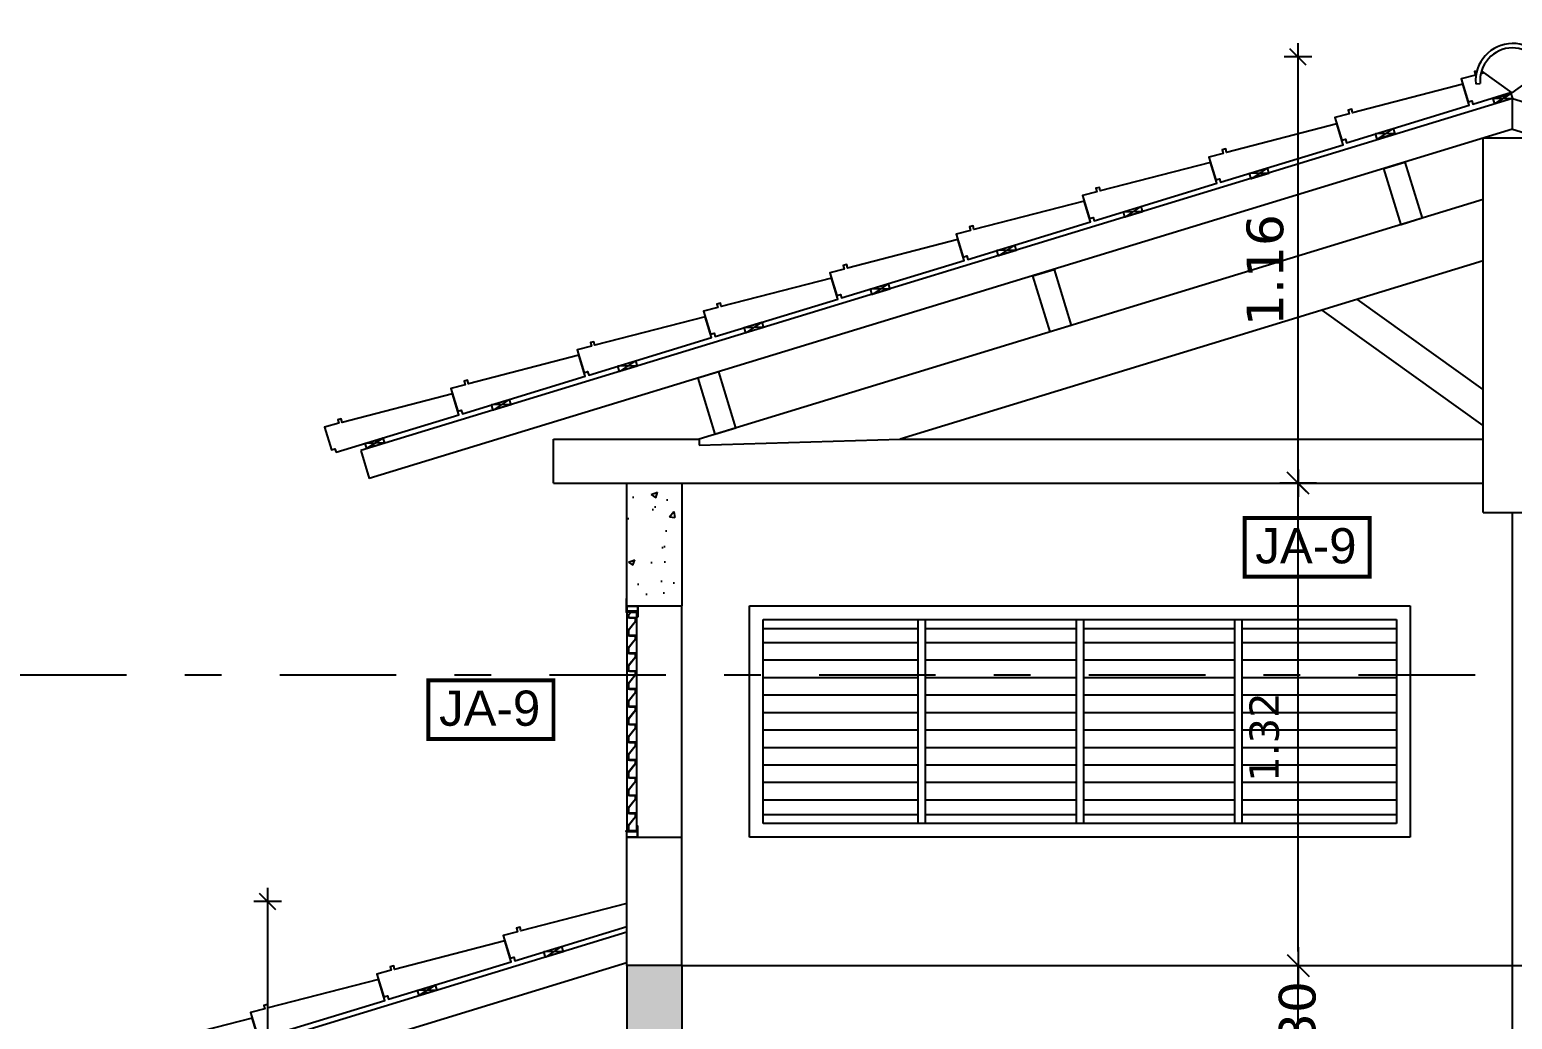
# Model space of a CAD drawing. Extents: x -81 to 144, y 107 to 212.
# Drawn here: x -51.727 to -47.687, y 191.772 to 194.471 of the extents above; entities that cross this region are included whole.
import ezdxf

# ---------------------------------------------------------------- set-up
doc = ezdxf.new("R2010")
doc.units = 0
doc.header["$LTSCALE"] = 0.005
doc.header["$PDMODE"] = 3
doc.linetypes.add('DASHDOT', pattern=[25.4, 12.7, -6.35, 0, -6.35])
doc.layers.get('0').update_dxf_attribs({"linetype": 'CONTINUOUS'})
doc.layers.get('DEFPOINTS').update_dxf_attribs({"linetype": 'CONTINUOUS'})
for name, color, linetype in [('A-01', 1, 'CONTINUOUS'), ('A-ALV', 6, 'CONTINUOUS'), ('A-ESQ', 1, 'CONTINUOUS'), ('A-EST', 5, 'CONTINUOUS'), ('A-PERFIL', 3, 'CONTINUOUS'), ('A-TEL', 2, 'CONTINUOUS'), ('A-TELHAS', 2, 'CONTINUOUS'), ('ARQ-CTA-1_050', 1, 'CONTINUOUS'), ('ARQ-CTA-1_075', 1, 'CONTINUOUS'), ('ARQ-HTC', 9, 'CONTINUOUS'), ('ARQ-SMB-1_100', 1, 'CONTINUOUS'), ('ARQ-TXT-1_075', 2, 'CONTINUOUS'), ('MADEIRAMENTO', 2, 'CONTINUOUS')]:
    doc.layers.add(name, color=color, linetype=linetype)
doc.styles.add('ESC-50-A20', font='arial.ttf', dxfattribs={"height": 0.1})
doc.styles.add('FNDE Text Cota 0075', font='verdana.ttf', dxfattribs={"height": 0.1})
doc.styles.add('FNDE Texto Cota 0050', font='verdana.ttf', dxfattribs={"height": 0.08})
doc.dimstyles.new('FNDE 1-0050', dxfattribs={"dimscale": 5, "dimtxt": 0.08, "dimasz": 0.01, "dimexe": 0.15, "dimexo": 0.15, "dimgap": 0.01, "dimtad": 1, "dimzin": 1, "dimdsep": 46, "dimtxsty": 'FNDE Texto Cota 0050', "dimblk": 'tic', "dimcen": 0.015, "dimdle": 0.15, "dimse1": 1, "dimse2": 1, "dimclrd": 251, "dimclre": 251, "dimclrt": 256, "dimaunit": 1, "dimadec": 3, "dimazin": 0, "dimtfac": 1, "dimtix": 1, "dimtmove": 2, "dimatfit": 3, "dimfxl": 0.15, "dimtvp": 1, "dimtolj": 1, "dimtzin": 0, "dimarcsym": 0})
doc.dimstyles.new('FNDE 1-075', dxfattribs={"dimscale": 2.5, "dimtxt": 0.1, "dimasz": 0.015, "dimexe": 0.15, "dimexo": 0.15, "dimgap": 0.015, "dimtad": 1, "dimzin": 4, "dimdsep": 46, "dimtxsty": 'FNDE Text Cota 0075', "dimblk": 'tic', "dimcen": 0.025, "dimdle": 0.15, "dimse1": 1, "dimse2": 1, "dimclrd": 251, "dimclre": 251, "dimclrt": 256, "dimaunit": 1, "dimadec": 3, "dimazin": 0, "dimtfac": 1, "dimtix": 1, "dimtmove": 2, "dimatfit": 3, "dimldrblk": 'DOTSMALL', "dimfxl": 0.15, "dimtvp": 1, "dimtolj": 1, "dimtzin": 0, "dimarcsym": 0})

# ---------------------------------------------------------------- blocks, each defined once
blk = doc.blocks.new('tic')
at = {"color": 251}
for p, q in [((0, -1), (0, 1)), ((-1, 0), (1, 0))]:
    blk.add_line(p, q, dxfattribs=at)
blk.add_line((-0.6, -0.6), (0.6, 0.6))
blk = doc.blocks.new('*D4')
at = {"layer": 'ARQ-CTA-1_075', "color": 251, "linetype": 'Continuous', "lineweight": -2, "transparency": 16777216}
blk.add_line((-51.0783, 190.3068), (-51.0783, 192.0558), dxfattribs=at)
at = {"layer": 'DEFPOINTS', "color": 0, "linetype": 'Continuous', "transparency": 16777216}
for p in [(-51.0783, 192.0933), (-50.0999, 192.0933), (-50.1749, 190.2693)]:
    blk.add_point(p, dxfattribs=at)
at = {"layer": 'ARQ-CTA-1_075', "color": 251, "linetype": 'Continuous', "lineweight": -2, "transparency": 16777216, "xscale": 0.0375, "yscale": 0.0375, "zscale": 0.0375}
for p, rotation in [((-51.0783, 192.0933), 90), ((-51.0783, 190.2693), 270)]:
    blk.add_blockref('tic', p, dxfattribs=dict(at, rotation=rotation))
at = {"layer": 'ARQ-CTA-1_075', "linetype": 'Continuous', "transparency": 16777216, "insert": (-51.1681, 191.1813), "char_height": 0.1, "attachment_point": 5, "rotation": 90, "style": 'FNDE Text Cota 0075'}
blk.add_mtext('\\A1;1.82', dxfattribs=at)
blk = doc.blocks.new('_DotSmall')
at = {"color": 0, "linetype": 'ByBlock', "const_width": 0.5}
blk.add_lwpolyline([(-0.0625, 0, 1), (0.0625, 0, 1)], format="xyb", close=True, dxfattribs=at)
blk = doc.blocks.new('*D6')
at = {"layer": 'ARQ-CTA-1_075', "color": 251, "linetype": 'Continuous', "lineweight": -2, "transparency": 16777216}
for p, q in [((-48.2706, 191.9568), (-48.2706, 191.9943)), ((-48.2706, 191.6193), (-48.2706, 191.9193)), ((-48.2706, 191.5818), (-48.2706, 191.5443))]:
    blk.add_line(p, q, dxfattribs=at)
at = {"layer": 'DEFPOINTS', "color": 0, "linetype": 'Continuous', "transparency": 16777216}
for p in [(-48.2706, 191.9193), (-47.6866, 191.9193), (-47.8366, 191.6193)]:
    blk.add_point(p, dxfattribs=at)
at = {"layer": 'ARQ-CTA-1_075', "color": 251, "linetype": 'Continuous', "lineweight": -2, "transparency": 16777216, "xscale": 0.0375, "yscale": 0.0375, "zscale": 0.0375}
for p, rotation in [((-48.2706, 191.9193), 270), ((-48.2706, 191.6193), 90)]:
    blk.add_blockref('tic', p, dxfattribs=dict(at, rotation=rotation))
at = {"layer": 'ARQ-CTA-1_075', "linetype": 'Continuous', "transparency": 16777216, "insert": (-48.2722, 191.7677), "char_height": 0.1, "attachment_point": 5, "rotation": 90, "style": 'FNDE Text Cota 0075'}
blk.add_mtext('\\A1;.30', dxfattribs=at)
blk = doc.blocks.new('*D7')
at = {"layer": 'ARQ-CTA-1_050', "color": 251, "lineweight": -2, "transparency": 16777216}
blk.add_line((-48.2706, 191.9693), (-48.2706, 193.1843), dxfattribs=at)
at = {"layer": 'DEFPOINTS', "color": 0, "transparency": 16777216}
for p in [(-48.2706, 193.2343), (-47.7666, 193.2343), (-47.6866, 191.9193)]:
    blk.add_point(p, dxfattribs=at)
at = {"layer": 'ARQ-CTA-1_050', "color": 251, "lineweight": -2, "transparency": 16777216, "xscale": 0.05, "yscale": 0.05, "zscale": 0.05}
for p, rotation in [((-48.2706, 193.2343), 90), ((-48.2706, 191.9193), 270)]:
    blk.add_blockref('tic', p, dxfattribs=dict(at, rotation=rotation))
at = {"layer": 'ARQ-CTA-1_050', "transparency": 16777216, "insert": (-48.3622, 192.5418), "char_height": 0.08, "attachment_point": 5, "rotation": 90, "style": 'FNDE Texto Cota 0050'}
blk.add_mtext('\\A1;1.32', dxfattribs=at)
blk = doc.blocks.new('*D8')
at = {"layer": 'ARQ-CTA-1_075', "color": 251, "linetype": 'Continuous', "lineweight": -2, "transparency": 16777216}
blk.add_line((-48.2706, 193.2718), (-48.2706, 194.3588), dxfattribs=at)
at = {"layer": 'DEFPOINTS', "color": 0, "linetype": 'Continuous', "transparency": 16777216}
for p in [(-48.2706, 194.3963), (-47.6866, 194.3963), (-47.7666, 193.2343)]:
    blk.add_point(p, dxfattribs=at)
at = {"layer": 'ARQ-CTA-1_075', "color": 251, "linetype": 'Continuous', "lineweight": -2, "transparency": 16777216, "xscale": 0.0375, "yscale": 0.0375, "zscale": 0.0375}
for p, rotation in [((-48.2706, 194.3963), 90), ((-48.2706, 193.2343), 270)]:
    blk.add_blockref('tic', p, dxfattribs=dict(at, rotation=rotation))
at = {"layer": 'ARQ-CTA-1_075', "linetype": 'Continuous', "transparency": 16777216, "insert": (-48.3601, 193.8153), "char_height": 0.1, "attachment_point": 5, "rotation": 90, "style": 'FNDE Text Cota 0075'}
blk.add_mtext('\\A1;1.16', dxfattribs=at)
blk = doc.blocks.new('*D9')
at = {"layer": 'ARQ-CTA-1_075', "color": 251, "linetype": 'Continuous', "lineweight": -2, "transparency": 16777216}
for p, q in [((-44.2381, 194.3958), (-44.2381, 192.3358)), ((-44.2381, 187.4068), (-44.2381, 191.9691))]:
    blk.add_line(p, q, dxfattribs=at)
at = {"layer": 'DEFPOINTS', "color": 0, "linetype": 'Continuous', "transparency": 16777216}
for p in [(-47.687, 194.4333), (-45.201, 187.3693), (-44.2381, 187.3693)]:
    blk.add_point(p, dxfattribs=at)
at = {"layer": 'ARQ-CTA-1_075', "color": 251, "linetype": 'Continuous', "lineweight": -2, "transparency": 16777216, "xscale": 0.0375, "yscale": 0.0375, "zscale": 0.0375}
for p, rotation in [((-44.2381, 194.4333), 90), ((-44.2381, 187.3693), 270)]:
    blk.add_blockref('tic', p, dxfattribs=dict(at, rotation=rotation))
at = {"layer": 'ARQ-CTA-1_075', "linetype": 'Continuous', "transparency": 16777216, "insert": (-44.2801, 192.1525), "char_height": 0.1, "attachment_point": 5, "rotation": 90, "style": 'FNDE Text Cota 0075'}
blk.add_mtext('\\A1;7.03', dxfattribs=at)
blk = doc.blocks.new('T2')
at = {"linetype": 'Continuous'}
blk.add_lwpolyline([(0, 0.0594), (0.31, 0.073), (0.3096, 0.083), (0.3196, 0.0834), (0.32, 0.0734), (0.36, 0.075), (0.36, 0.0099), (0.35, 0.0099), (0.35, 0), (0, 0), (0.0001, 0.0594)], dxfattribs=at)

msp = doc.modelspace()

# ---------------------------------------------------------------- hatches: boundary and pattern name
at = {"layer": 'ARQ-HTC'}
h = msp.add_hatch(dxfattribs=at)
h.set_pattern_fill('AR-CONC', color=251, scale=0.001, style=0)
h.set_pattern_definition([(50, (73.91097, 34.55552), (0.18218467, -0.01593909), [0.01905, -0.20955]), (355, (73.91097, 34.55552), (-0.03524342, 0.19105685), [0.01524, -0.16764058]), (100.45144, (73.92615, 34.5542), (0.14694125, 0.17511775), [0.01619001, -0.17809024]), (46.1842, (73.91097, 34.60632), (0.27107904, -0.04204233), [0.028575, -0.314325]), (96.63556, (73.93356, 34.60282), (0.23740413, 0.24742612), [0.02428502, -0.2671356]), (351.18415, (73.91097, 34.60632), (0.23740413, 0.24742612), [0.02285997, -0.25145973]), (21, (73.93637, 34.59362), (0.15161439, -0.1022652), [0.01905, -0.20955]), (326, (73.93637, 34.59362), (0.06180203, 0.18418797), [0.01524, -0.16764]), (71.45144, (73.949, 34.5851), (0.21341642, 0.08192277), [0.01619001, -0.17808994]), (37.5, (73.91097, 34.55552), (0.003088603, 0.084555039), [0, -0.165608, 0, -0.17018, 0, -0.168275]), (7.5, (73.91097, 34.55552), (0.066819663, 0.100180575), [0, -0.097028, 0, -0.161798, 0, -0.064135]), (327.5, (73.85433, 34.55552), (0.135590595, -0.005728744), [0, -0.0635, 0, -0.19812, 0, -0.26289]), (317.5, (73.82893, 34.55552), (0.14812918, 0.02542649), [0, -0.08255, 0, -0.131572, 0, -0.18669])])
h.paths.add_polyline_path([(-49.9499, 193.2343), (-50.0999, 193.2343), (-50.0999, 192.8993), (-50.0699, 192.8993), (-49.9499, 192.8993)])
h = msp.add_hatch(dxfattribs=at)
h.set_pattern_fill('AR-CONC', color=251, scale=0.001, style=0)
h.set_pattern_definition([(50, (84.715, 34.55552), (0.18218467, -0.01593909), [0.01905, -0.20955]), (355, (84.715, 34.55552), (-0.03524342, 0.19105685), [0.01524, -0.16764058]), (100.45144, (84.73018, 34.5542), (0.14694125, 0.17511775), [0.01619001, -0.17809024]), (46.1842, (84.715, 34.60632), (0.27107904, -0.04204233), [0.028575, -0.314325]), (96.63556, (84.73759, 34.60282), (0.23740413, 0.24742612), [0.02428502, -0.2671356]), (351.18415, (84.715, 34.60632), (0.23740413, 0.24742612), [0.02285997, -0.25145973]), (21, (84.7404, 34.59362), (0.15161439, -0.1022652), [0.01905, -0.20955]), (326, (84.7404, 34.59362), (0.06180203, 0.18418797), [0.01524, -0.16764]), (71.451445, (84.75303, 34.5851), (0.21341642, 0.08192277), [0.01619001, -0.17808994]), (37.5, (84.714996, 34.55552), (0.003088603, 0.084555039), [0, -0.165608, 0, -0.17018, 0, -0.168275]), (7.5, (84.715, 34.55552), (0.066819663, 0.100180575), [0, -0.097028, 0, -0.161798, 0, -0.064135]), (327.5, (84.658354, 34.55552), (0.135590595, -0.005728744), [0, -0.0635, 0, -0.19812, 0, -0.26289]), (317.5, (84.63295, 34.55552), (0.14812918, 0.02542649), [0, -0.08255, 0, -0.131572, 0, -0.18669])])
h.paths.add_polyline_path([(-49.9499, 191.9193), (-50.0999, 191.9193), (-50.0999, 191.6193), (-49.9499, 191.6193)])
h.paths.add_polyline_path([(-45.2734, 191.9193), (-45.4234, 191.9193), (-45.4234, 191.6193), (-45.2734, 191.6193)])
h.paths.add_polyline_path([(-45.2734, 193.2343), (-45.4234, 193.2343), (-45.4234, 192.8993), (-45.2734, 192.8993)])

# ---------------------------------------------------------------- linework, layer by layer
at = {"color": 2, "linetype": 'ByBlock'}
for p, q in [((-47.6867, 194.2986), (-47.7706, 194.3586)), ((-47.6867, 194.2986), (-47.6031, 194.3591)), ((-47.7865, 194.3231), (-47.7745, 194.3241)), ((-47.7865, 194.3231), (-47.7745, 194.3241))]:
    msp.add_line(p, q, dxfattribs=at)
at = {"linetype": 'DASHDOT', "ltscale": 5}
msp.add_line((-53.2507, 192.712), (-42.1226, 192.712), dxfattribs=at)
at = {"color": 2, "linetype": 'ByBlock'}
for points in [[(-47.7833, 194.358), (-47.7897, 194.3563), (-47.7872, 194.3467), (-47.8259, 194.3365), (-47.8069, 194.2742), (-47.7973, 194.2771), (-47.7944, 194.2677), (-47.6887, 194.3)], [(-47.7628, 194.353), (-47.7728, 194.3504)]]:
    msp.add_lwpolyline(points, dxfattribs=at)
at = {"color": 3}
for points in [[(-47.9325, 193.9566), (-47.9898, 193.939), (-48.0366, 194.092), (-47.9792, 194.1096)], [(-48.8888, 193.6642), (-48.9461, 193.6467), (-48.9929, 193.7997), (-48.9355, 193.8172)], [(-49.8597, 193.3674), (-49.8023, 193.3849), (-49.8491, 193.5379), (-49.9064, 193.5204)]]:
    msp.add_lwpolyline(points, close=True, dxfattribs=at)
at = {"color": 2, "linetype": 'ByBlock'}
for centre, radius, start, end in [((-47.6848, 194.3313), 0.102, 91.2404, 184.6175), ((-47.6848, 194.3313), 0.102, 91.2404, 184.6175), ((-47.6887, 194.3313), 0.102, 355.6912, 89.0684), ((-47.6848, 194.3313), 0.09, 91.3852, 184.6175), ((-47.6848, 194.3313), 0.09, 91.3852, 184.6175), ((-47.6887, 194.3313), 0.09, 355.6912, 88.9236)]:
    msp.add_arc(centre, radius, start, end, dxfattribs=at)
at = {"layer": 'A-01'}
for p, q in [((-47.6866, 191.6193), (-47.6866, 193.1543)), ((-49.9499, 192.2693), (-49.9499, 192.8993))]:
    msp.add_line(p, q, dxfattribs=at)
at = {"layer": 'A-01', "color": 3}
msp.add_line((-49.9499, 191.9193), (-45.4234, 191.9193), dxfattribs=at)
at = {"layer": 'A-ALV'}
for p, q in [((-50.0999, 192.2693), (-49.9499, 192.2693)), ((-50.0999, 191.9193), (-50.0999, 192.2693)), ((-49.9499, 191.9193), (-49.9499, 192.2693))]:
    msp.add_line(p, q, dxfattribs=at)
at = {"layer": 'A-ESQ'}
for p, q in [((-49.7651, 192.8993), (-47.9651, 192.8993)), ((-49.7651, 192.2693), (-49.7651, 192.8993)), ((-47.9651, 192.8993), (-47.9651, 192.2693)), ((-49.7281, 192.8623), (-48.0021, 192.8623)), ((-49.7281, 192.3063), (-49.7281, 192.8623)), ((-49.3066, 192.8623), (-49.3066, 192.3063)), ((-49.2866, 192.8623), (-49.2866, 192.3063)), ((-48.8751, 192.8623), (-48.8751, 192.3063)), ((-48.8551, 192.8623), (-48.8551, 192.3063)), ((-48.4436, 192.8623), (-48.4436, 192.3063)), ((-48.4236, 192.8623), (-48.4236, 192.3063)), ((-48.0021, 192.8623), (-48.0021, 192.3063)), ((-49.7281, 192.8383), (-49.3066, 192.8383)), ((-49.2866, 192.8383), (-48.8751, 192.8383)), ((-48.8551, 192.8383), (-48.4436, 192.8383)), ((-48.4236, 192.8383), (-48.0021, 192.8383)), ((-49.3066, 192.7988), (-49.7281, 192.7988)), ((-48.8751, 192.7988), (-49.2866, 192.7988)), ((-48.4436, 192.7988), (-48.8551, 192.7988)), ((-48.0021, 192.7988), (-48.4236, 192.7988)), ((-49.3066, 192.7512), (-49.7281, 192.7512)), ((-48.8751, 192.7512), (-49.2866, 192.7512)), ((-48.4436, 192.7512), (-48.8551, 192.7512)), ((-48.0021, 192.7512), (-48.4236, 192.7512)), ((-49.3066, 192.7035), (-49.7281, 192.7035)), ((-48.8751, 192.7035), (-49.2866, 192.7035)), ((-48.4436, 192.7035), (-48.8551, 192.7035)), ((-48.0021, 192.7035), (-48.4236, 192.7035)), ((-49.3066, 192.6559), (-49.7281, 192.6559)), ((-48.8751, 192.6559), (-49.2866, 192.6559)), ((-48.4436, 192.6559), (-48.8551, 192.6559)), ((-48.0021, 192.6559), (-48.4236, 192.6559)), ((-49.3066, 192.6083), (-49.7281, 192.6083)), ((-48.8751, 192.6083), (-49.2866, 192.6083)), ((-48.4436, 192.6083), (-48.8551, 192.6083)), ((-48.0021, 192.6083), (-48.4236, 192.6083)), ((-49.3066, 192.5607), (-49.7281, 192.5607)), ((-48.8751, 192.5607), (-49.2866, 192.5607)), ((-48.4436, 192.5607), (-48.8551, 192.5607)), ((-48.0021, 192.5607), (-48.4236, 192.5607)), ((-49.3066, 192.513), (-49.7281, 192.513)), ((-48.8751, 192.513), (-49.2866, 192.513)), ((-48.4436, 192.513), (-48.8551, 192.513)), ((-48.0021, 192.513), (-48.4236, 192.513)), ((-49.3066, 192.4654), (-49.7281, 192.4654)), ((-48.8751, 192.4654), (-49.2866, 192.4654)), ((-48.4436, 192.4654), (-48.8551, 192.4654)), ((-48.0021, 192.4654), (-48.4236, 192.4654)), ((-49.3066, 192.4178), (-49.7281, 192.4178)), ((-48.8751, 192.4178), (-49.2866, 192.4178)), ((-48.4436, 192.4178), (-48.8551, 192.4178)), ((-48.0021, 192.4178), (-48.4236, 192.4178)), ((-49.3066, 192.3702), (-49.7281, 192.3702)), ((-48.8751, 192.3702), (-49.2866, 192.3702)), ((-48.4436, 192.3702), (-48.8551, 192.3702)), ((-48.0021, 192.3702), (-48.4236, 192.3702)), ((-49.3066, 192.3303), (-49.7281, 192.3303)), ((-48.8751, 192.3303), (-49.2866, 192.3303)), ((-48.4436, 192.3303), (-48.8551, 192.3303)), ((-48.0021, 192.3303), (-48.4236, 192.3303)), ((-48.0021, 192.3063), (-49.7281, 192.3063)), ((-47.9651, 192.2693), (-49.7651, 192.2693))]:
    msp.add_line(p, q, dxfattribs=at)
at = {"layer": 'A-EST'}
for p, q in [((-50.0999, 192.8993), (-50.0999, 193.2343)), ((-50.0999, 193.2343), (-49.9499, 193.2343)), ((-49.9499, 193.2343), (-49.9499, 192.8993)), ((-50.0999, 192.8993), (-49.9499, 192.8993)), ((-49.9499, 191.9193), (-50.0999, 191.9193)), ((-50.0999, 191.9193), (-50.0999, 191.6193)), ((-49.9499, 191.9193), (-49.9499, 191.6193))]:
    msp.add_line(p, q, dxfattribs=at)
at = {"layer": 'A-PERFIL'}
for p, q in [((-50.1019, 192.9188), (-50.1019, 192.8828)), ((-50.1014, 192.9193), (-50.1009, 192.9193)), ((-50.1014, 192.9188), (-50.1014, 192.8828)), ((-50.1014, 192.9188), (-50.1009, 192.9188)), ((-50.1009, 192.9188), (-50.1009, 192.8993)), ((-50.1009, 192.8993), (-50.1004, 192.8993)), ((-50.1004, 192.9188), (-50.1004, 192.8993)), ((-50.0999, 192.8993), (-50.0999, 192.8843)), ((-50.0999, 192.8993), (-50.0699, 192.8993)), ((-50.0994, 192.8988), (-50.0994, 192.8848)), ((-50.0994, 192.8988), (-50.0704, 192.8988)), ((-50.0704, 192.8988), (-50.0704, 192.8699)), ((-50.0699, 192.8993), (-50.0699, 192.8698)), ((-50.1014, 192.8828), (-50.0964, 192.8828)), ((-50.1014, 192.8823), (-50.0964, 192.8823)), ((-50.0999, 192.8843), (-50.0714, 192.8843)), ((-50.0999, 192.8838), (-50.0964, 192.8838)), ((-50.0999, 192.8838), (-50.0999, 192.8833)), ((-50.0999, 192.8833), (-50.0964, 192.8833)), ((-50.0709, 192.8848), (-50.0994, 192.8848)), ((-50.0964, 192.8833), (-50.0964, 192.8828)), ((-50.0959, 192.8833), (-50.0959, 192.8828)), ((-50.0957, 192.8833), (-50.0957, 192.8838)), ((-50.0957, 192.8838), (-50.074, 192.8838)), ((-50.0957, 192.8833), (-50.074, 192.8833)), ((-50.0886, 192.8828), (-50.0957, 192.8739)), ((-50.0957, 192.8667), (-50.0957, 192.8739)), ((-50.0928, 192.8667), (-50.0957, 192.8667)), ((-50.0762, 192.8571), (-50.0957, 192.8326)), ((-50.0884, 192.8823), (-50.0952, 192.8737)), ((-50.0952, 192.8737), (-50.0952, 192.8672)), ((-50.0928, 192.8672), (-50.0952, 192.8672)), ((-50.0757, 192.8569), (-50.0952, 192.8324)), ((-50.0928, 192.8672), (-50.0928, 192.8667)), ((-50.0886, 192.8828), (-50.074, 192.8828)), ((-50.0884, 192.8823), (-50.074, 192.8823)), ((-50.0757, 192.8672), (-50.0787, 192.8672)), ((-50.0787, 192.8667), (-50.0787, 192.8672)), ((-50.0762, 192.8667), (-50.0787, 192.8667)), ((-50.0762, 192.8571), (-50.0762, 192.8667)), ((-50.0757, 192.8569), (-50.0757, 192.8672)), ((-50.074, 192.8828), (-50.074, 192.8833)), ((-50.0735, 192.8828), (-50.0735, 192.8833)), ((-50.0714, 192.8843), (-50.0714, 192.8698)), ((-50.0709, 192.8848), (-50.0709, 192.8699)), ((-50.0709, 192.8693), (-50.0704, 192.8693)), ((-50.0709, 192.8693), (-50.0704, 192.8693)), ((-50.0705, 192.8698), (-50.0708, 192.8698)), ((-50.0957, 192.8182), (-50.0957, 192.8326)), ((-50.0928, 192.8182), (-50.0957, 192.8182)), ((-50.0762, 192.8087), (-50.0957, 192.7842)), ((-50.0952, 192.8324), (-50.0952, 192.8187)), ((-50.0928, 192.8187), (-50.0952, 192.8187)), ((-50.0757, 192.8085), (-50.0952, 192.784)), ((-50.0928, 192.8187), (-50.0928, 192.8182)), ((-50.0757, 192.8187), (-50.0787, 192.8187)), ((-50.0787, 192.8182), (-50.0787, 192.8187)), ((-50.0762, 192.8182), (-50.0787, 192.8182)), ((-50.0762, 192.8087), (-50.0762, 192.8182)), ((-50.0757, 192.8085), (-50.0757, 192.8187)), ((-50.0957, 192.7698), (-50.0957, 192.7842)), ((-50.0928, 192.7698), (-50.0957, 192.7698)), ((-50.0952, 192.784), (-50.0952, 192.7703)), ((-50.0928, 192.7703), (-50.0952, 192.7703)), ((-50.0928, 192.7703), (-50.0928, 192.7698)), ((-50.0757, 192.7703), (-50.0787, 192.7703)), ((-50.0787, 192.7698), (-50.0787, 192.7703)), ((-50.0762, 192.7698), (-50.0787, 192.7698)), ((-50.0762, 192.7602), (-50.0762, 192.7698)), ((-50.0757, 192.76), (-50.0757, 192.7703)), ((-50.0762, 192.7602), (-50.0957, 192.7357)), ((-50.0957, 192.7213), (-50.0957, 192.7357)), ((-50.0757, 192.76), (-50.0952, 192.7355)), ((-50.0952, 192.7355), (-50.0952, 192.7218)), ((-50.0928, 192.7213), (-50.0957, 192.7213)), ((-50.0762, 192.7118), (-50.0957, 192.6873)), ((-50.0957, 192.6729), (-50.0957, 192.6873)), ((-50.0928, 192.7218), (-50.0952, 192.7218)), ((-50.0757, 192.7116), (-50.0952, 192.6871)), ((-50.0952, 192.6871), (-50.0952, 192.6734)), ((-50.0928, 192.7218), (-50.0928, 192.7213)), ((-50.0757, 192.7218), (-50.0787, 192.7218)), ((-50.0787, 192.7213), (-50.0787, 192.7218)), ((-50.0762, 192.7213), (-50.0787, 192.7213)), ((-50.0762, 192.7118), (-50.0762, 192.7213)), ((-50.0757, 192.7116), (-50.0757, 192.7218)), ((-50.0928, 192.6729), (-50.0957, 192.6729)), ((-50.0762, 192.6633), (-50.0957, 192.6388)), ((-50.0928, 192.6734), (-50.0952, 192.6734)), ((-50.0757, 192.6631), (-50.0952, 192.6386)), ((-50.0928, 192.6734), (-50.0928, 192.6729)), ((-50.0757, 192.6734), (-50.0787, 192.6734)), ((-50.0787, 192.6729), (-50.0787, 192.6734)), ((-50.0762, 192.6729), (-50.0787, 192.6729)), ((-50.0762, 192.6633), (-50.0762, 192.6729)), ((-50.0757, 192.6631), (-50.0757, 192.6734)), ((-50.0957, 192.6244), (-50.0957, 192.6388)), ((-50.0928, 192.6244), (-50.0957, 192.6244)), ((-50.0762, 192.6149), (-50.0957, 192.5904)), ((-50.0952, 192.6386), (-50.0952, 192.6249)), ((-50.0928, 192.6249), (-50.0952, 192.6249)), ((-50.0757, 192.6147), (-50.0952, 192.5902)), ((-50.0928, 192.6249), (-50.0928, 192.6244)), ((-50.0757, 192.6249), (-50.0787, 192.6249)), ((-50.0787, 192.6244), (-50.0787, 192.6249)), ((-50.0762, 192.6244), (-50.0787, 192.6244)), ((-50.0762, 192.6149), (-50.0762, 192.6244)), ((-50.0757, 192.6147), (-50.0757, 192.6249)), ((-50.0957, 192.576), (-50.0957, 192.5904)), ((-50.0928, 192.576), (-50.0957, 192.576)), ((-50.0762, 192.5664), (-50.0957, 192.5419)), ((-50.0952, 192.5902), (-50.0952, 192.5765)), ((-50.0928, 192.5765), (-50.0952, 192.5765)), ((-50.0757, 192.5662), (-50.0952, 192.5417)), ((-50.0928, 192.5765), (-50.0928, 192.576)), ((-50.0757, 192.5765), (-50.0787, 192.5765)), ((-50.0787, 192.576), (-50.0787, 192.5765)), ((-50.0762, 192.576), (-50.0787, 192.576)), ((-50.0762, 192.5664), (-50.0762, 192.576)), ((-50.0757, 192.5662), (-50.0757, 192.5765)), ((-50.0957, 192.5275), (-50.0957, 192.5419)), ((-50.0928, 192.5275), (-50.0957, 192.5275)), ((-50.0952, 192.5417), (-50.0952, 192.528)), ((-50.0928, 192.528), (-50.0952, 192.528)), ((-50.0928, 192.528), (-50.0928, 192.5275)), ((-50.0757, 192.528), (-50.0787, 192.528)), ((-50.0787, 192.5275), (-50.0787, 192.528)), ((-50.0762, 192.5275), (-50.0787, 192.5275)), ((-50.0762, 192.518), (-50.0762, 192.5275)), ((-50.0757, 192.5178), (-50.0757, 192.528)), ((-50.0762, 192.518), (-50.0957, 192.4935)), ((-50.0957, 192.4791), (-50.0957, 192.4935)), ((-50.0757, 192.5178), (-50.0952, 192.4933)), ((-50.0952, 192.4933), (-50.0952, 192.4796)), ((-50.0928, 192.4791), (-50.0957, 192.4791)), ((-50.0762, 192.4695), (-50.0957, 192.445)), ((-50.0957, 192.4306), (-50.0957, 192.445)), ((-50.0928, 192.4796), (-50.0952, 192.4796)), ((-50.0757, 192.4693), (-50.0952, 192.4448)), ((-50.0952, 192.4448), (-50.0952, 192.4311)), ((-50.0928, 192.4796), (-50.0928, 192.4791)), ((-50.0757, 192.4796), (-50.0787, 192.4796)), ((-50.0787, 192.4791), (-50.0787, 192.4796)), ((-50.0762, 192.4791), (-50.0787, 192.4791)), ((-50.0762, 192.4695), (-50.0762, 192.4791)), ((-50.0757, 192.4693), (-50.0757, 192.4796)), ((-50.0928, 192.4306), (-50.0957, 192.4306)), ((-50.0762, 192.4211), (-50.0957, 192.3966)), ((-50.0928, 192.4311), (-50.0952, 192.4311)), ((-50.0757, 192.4209), (-50.0952, 192.3964)), ((-50.0928, 192.4311), (-50.0928, 192.4306)), ((-50.0757, 192.4311), (-50.0787, 192.4311)), ((-50.0787, 192.4306), (-50.0787, 192.4311)), ((-50.0762, 192.4306), (-50.0787, 192.4306)), ((-50.0762, 192.4211), (-50.0762, 192.4306)), ((-50.0757, 192.4209), (-50.0757, 192.4311)), ((-50.0957, 192.3822), (-50.0957, 192.3966)), ((-50.0928, 192.3822), (-50.0957, 192.3822)), ((-50.0762, 192.3726), (-50.0957, 192.3481)), ((-50.0952, 192.3964), (-50.0952, 192.3827)), ((-50.0928, 192.3827), (-50.0952, 192.3827)), ((-50.0757, 192.3724), (-50.0952, 192.3479)), ((-50.0928, 192.3827), (-50.0928, 192.3822)), ((-50.0787, 192.3822), (-50.0787, 192.3827)), ((-50.0757, 192.3827), (-50.0787, 192.3827)), ((-50.0762, 192.3822), (-50.0787, 192.3822)), ((-50.0762, 192.3726), (-50.0762, 192.3822)), ((-50.0757, 192.3724), (-50.0757, 192.3827)), ((-50.0957, 192.3337), (-50.0957, 192.3481)), ((-50.0928, 192.3337), (-50.0957, 192.3337)), ((-50.0762, 192.3242), (-50.0957, 192.2997)), ((-50.0952, 192.3479), (-50.0952, 192.3342)), ((-50.0928, 192.3342), (-50.0952, 192.3342)), ((-50.0757, 192.324), (-50.0952, 192.2995)), ((-50.0928, 192.3342), (-50.0928, 192.3337)), ((-50.0757, 192.3342), (-50.0787, 192.3342)), ((-50.0787, 192.3337), (-50.0787, 192.3342)), ((-50.0762, 192.3337), (-50.0787, 192.3337)), ((-50.0762, 192.3242), (-50.0762, 192.3337)), ((-50.0757, 192.324), (-50.0757, 192.3342)), ((-50.1019, 192.2848), (-50.1019, 192.2858)), ((-50.1014, 192.2863), (-50.0964, 192.2863)), ((-50.1014, 192.2858), (-50.0964, 192.2858)), ((-50.1014, 192.2848), (-50.1014, 192.2858)), ((-50.1014, 192.2848), (-50.1009, 192.2848)), ((-50.1014, 192.2843), (-50.1009, 192.2843)), ((-50.1009, 192.2848), (-50.1009, 192.2693)), ((-50.1004, 192.2848), (-50.1004, 192.2693)), ((-50.0999, 192.2853), (-50.0964, 192.2853)), ((-50.0999, 192.2848), (-50.0999, 192.2853)), ((-50.0999, 192.2848), (-50.0964, 192.2848)), ((-50.0999, 192.2843), (-50.0714, 192.2843)), ((-50.0999, 192.2693), (-50.0999, 192.2843)), ((-50.0994, 192.2698), (-50.0994, 192.2838)), ((-50.0709, 192.2838), (-50.0994, 192.2838)), ((-50.0964, 192.2853), (-50.0964, 192.2858)), ((-50.0959, 192.2853), (-50.0959, 192.2858)), ((-50.0957, 192.2853), (-50.0957, 192.2997)), ((-50.0957, 192.2853), (-50.0735, 192.2853)), ((-50.0952, 192.2995), (-50.0952, 192.2858)), ((-50.0735, 192.2858), (-50.0952, 192.2858)), ((-50.0735, 192.2858), (-50.0735, 192.2853)), ((-50.0714, 192.2843), (-50.0714, 192.2988)), ((-50.0709, 192.2993), (-50.0704, 192.2993)), ((-50.0709, 192.2993), (-50.0704, 192.2993)), ((-50.0709, 192.2838), (-50.0709, 192.2987)), ((-50.0705, 192.2988), (-50.0708, 192.2988)), ((-50.0704, 192.2698), (-50.0704, 192.2987)), ((-50.0699, 192.2693), (-50.0699, 192.2988)), ((-50.1009, 192.2693), (-50.1004, 192.2693)), ((-50.0999, 192.2693), (-50.0699, 192.2693)), ((-50.0994, 192.2698), (-50.0704, 192.2698))]:
    msp.add_line(p, q, dxfattribs=at)
at = {"layer": 'A-PERFIL', "color": 1}
for p, q in [((-50.0999, 192.8823), (-50.0999, 192.2863)), ((-50.0787, 192.8672), (-50.0928, 192.8672)), ((-50.0928, 192.8667), (-50.0787, 192.8667)), ((-50.0735, 192.8828), (-50.0735, 192.2858)), ((-50.0787, 192.8187), (-50.0928, 192.8187)), ((-50.0928, 192.8182), (-50.0787, 192.8182)), ((-50.0787, 192.7703), (-50.0928, 192.7703)), ((-50.0928, 192.7698), (-50.0787, 192.7698)), ((-50.0787, 192.7218), (-50.0928, 192.7218)), ((-50.0928, 192.7213), (-50.0787, 192.7213)), ((-50.0787, 192.6734), (-50.0928, 192.6734)), ((-50.0928, 192.6729), (-50.0787, 192.6729)), ((-50.0787, 192.6249), (-50.0928, 192.6249)), ((-50.0928, 192.6244), (-50.0787, 192.6244)), ((-50.0787, 192.5765), (-50.0928, 192.5765)), ((-50.0928, 192.576), (-50.0787, 192.576)), ((-50.0787, 192.528), (-50.0928, 192.528)), ((-50.0928, 192.5275), (-50.0787, 192.5275)), ((-50.0787, 192.4796), (-50.0928, 192.4796)), ((-50.0928, 192.4791), (-50.0787, 192.4791)), ((-50.0787, 192.4311), (-50.0928, 192.4311)), ((-50.0928, 192.4306), (-50.0787, 192.4306)), ((-50.0787, 192.3827), (-50.0928, 192.3827)), ((-50.0928, 192.3822), (-50.0787, 192.3822)), ((-50.0787, 192.3342), (-50.0928, 192.3342)), ((-50.0928, 192.3337), (-50.0787, 192.3337))]:
    msp.add_line(p, q, dxfattribs=at)
at = {"layer": 'A-PERFIL'}
for centre, radius, start, end in [((-50.1014, 192.9188), 0.0005, 90, 180), ((-50.1009, 192.9188), 0.0005, 360, 90), ((-50.1014, 192.8828), 0.0005, 180, 270), ((-50.0964, 192.8833), 0.0005, 360, 90), ((-50.0964, 192.8828), 0.0005, 270, 360), ((-50.074, 192.8833), 0.0005, 0, 90), ((-50.074, 192.8828), 0.0005, 270, 360), ((-50.0709, 192.8698), 0.0005, 180, 270), ((-50.0708, 192.8699), 0.0001, 180, 270), ((-50.0705, 192.8699), 0.0001, 270, 0), ((-50.0704, 192.8698), 0.0005, 270, 0), ((-50.1014, 192.2858), 0.0005, 90, 180), ((-50.1014, 192.2848), 0.0005, 180, 270), ((-50.1009, 192.2848), 0.0005, 270, 0), ((-50.0964, 192.2858), 0.0005, 0, 90), ((-50.0964, 192.2853), 0.0005, 270, 0), ((-50.0709, 192.2988), 0.0005, 90, 180), ((-50.0708, 192.2987), 0.0001, 90, 180), ((-50.0705, 192.2987), 0.0001, 360, 90), ((-50.0704, 192.2988), 0.0005, 360, 90)]:
    msp.add_arc(centre, radius, start, end, dxfattribs=at)
at = {"layer": 'A-TEL'}
for p, q in [((-47.6866, 194.2827), (-50.8249, 193.3232)), ((-47.6866, 194.2827), (-44.5484, 193.3232)), ((-47.6866, 194.199), (-47.6866, 194.2827)), ((-47.6866, 194.199), (-50.8015, 193.2467)), ((-47.6866, 194.199), (-44.5718, 193.2467)), ((-47.7666, 193.1543), (-47.7666, 194.1746)), ((-47.6066, 194.1746), (-47.7666, 194.1746)), ((-47.7666, 194.0073), (-49.9024, 193.3543)), ((-47.7666, 193.84), (-49.3552, 193.3543)), ((-47.7666, 193.3911), (-48.205, 193.706)), ((-47.7666, 193.4896), (-48.1088, 193.7354)), ((-50.2999, 193.3543), (-49.9024, 193.3543)), ((-50.2999, 193.2343), (-50.2999, 193.3543)), ((-49.9024, 193.3381), (-49.3552, 193.3543)), ((-49.9024, 193.3543), (-49.9024, 193.3381)), ((-49.3552, 193.3543), (-47.7666, 193.3543)), ((-50.8249, 193.3232), (-50.8015, 193.2467)), ((-50.2999, 193.2343), (-47.7666, 193.2343)), ((-47.7666, 193.1543), (-47.6066, 193.1543)), ((-50.0999, 192.0096), (-55.5014, 190.3582)), ((-50.0999, 191.926), (-55.4781, 190.2817))]:
    msp.add_line(p, q, dxfattribs=at)
at = {"layer": 'A-TELHAS'}
msp.add_lwpolyline([(-50.0999, 192.0882), (-50.3882, 192.0137), (-50.3908, 192.0233), (-50.4004, 192.0208), (-50.3979, 192.0111), (-50.4366, 192.001), (-50.4176, 191.9387), (-50.408, 191.9416), (-50.4051, 191.9322), (-50.0999, 192.0255)], dxfattribs=at)
at = {"layer": 'ARQ-SMB-1_100', "color": 252, "ltscale": 10, "const_width": 0.0107}
for points in [[(-48.416, 192.9792), (-48.0751, 192.9792), (-48.0751, 193.1392), (-48.416, 193.1392)], [(-50.6404, 192.5364), (-50.2995, 192.5364), (-50.2995, 192.6964), (-50.6404, 192.6964)]]:
    msp.add_lwpolyline(points, close=True, dxfattribs=at)
at = {"layer": 'MADEIRAMENTO', "color": 1}
for p, q in [((-47.6869, 194.2835), (-47.7391, 194.2823)), ((-47.691, 194.297), (-47.7345, 194.2681)), ((-48.0071, 194.1879), (-48.0593, 194.1867)), ((-48.0113, 194.2014), (-48.0547, 194.1724)), ((-48.3505, 194.0799), (-48.4027, 194.0787)), ((-48.3546, 194.0934), (-48.3981, 194.0644)), ((-48.6989, 193.9882), (-48.7423, 193.9593)), ((-48.6948, 193.9747), (-48.747, 193.9735)), ((-49.0391, 193.8696), (-49.0912, 193.8684)), ((-49.0432, 193.8831), (-49.0866, 193.8541)), ((-49.3875, 193.7779), (-49.4309, 193.749)), ((-49.3834, 193.7644), (-49.4356, 193.7632)), ((-49.7277, 193.6593), (-49.7799, 193.6581)), ((-49.7318, 193.6728), (-49.7752, 193.6438)), ((-50.072, 193.5541), (-50.1242, 193.5529)), ((-50.0761, 193.5676), (-50.1196, 193.5387)), ((-50.4204, 193.4625), (-50.4638, 193.4335)), ((-50.4163, 193.449), (-50.4685, 193.4478)), ((-50.7605, 193.3438), (-50.8127, 193.3426)), ((-50.7646, 193.3573), (-50.8081, 193.3284)), ((-50.2777, 191.971), (-50.3211, 191.942)), ((-50.2736, 191.9575), (-50.3258, 191.9563)), ((-50.6178, 191.8522), (-50.67, 191.851)), ((-50.6219, 191.8657), (-50.6654, 191.8368))]:
    msp.add_line(p, q, dxfattribs=at)
for points in [[(-47.7388, 194.2824), (-47.691, 194.297), (-47.6866, 194.2827), (-47.7345, 194.2681)], [(-48.0591, 194.1868), (-48.0113, 194.2014), (-48.0069, 194.187), (-48.0547, 194.1724)], [(-48.4025, 194.0788), (-48.3546, 194.0934), (-48.3503, 194.079), (-48.3981, 194.0644)], [(-48.7467, 193.9736), (-48.6989, 193.9882), (-48.6945, 193.9739), (-48.7423, 193.9593)], [(-49.091, 193.8685), (-49.0432, 193.8831), (-49.0388, 193.8687), (-49.0866, 193.8541)], [(-49.4353, 193.7633), (-49.3875, 193.7779), (-49.3831, 193.7636), (-49.4309, 193.749)], [(-49.7796, 193.6582), (-49.7318, 193.6728), (-49.7274, 193.6584), (-49.7752, 193.6438)], [(-50.1239, 193.553), (-50.0761, 193.5676), (-50.0717, 193.5533), (-50.1196, 193.5387)], [(-50.4682, 193.4479), (-50.4204, 193.4625), (-50.416, 193.4481), (-50.4638, 193.4335)], [(-50.8125, 193.3427), (-50.7646, 193.3573), (-50.7603, 193.343), (-50.8081, 193.3284)], [(-50.3255, 191.9564), (-50.2777, 191.971), (-50.2733, 191.9566), (-50.3211, 191.942)], [(-50.6697, 191.8511), (-50.6219, 191.8657), (-50.6175, 191.8514), (-50.6654, 191.8368)]]:
    msp.add_lwpolyline(points, close=True, dxfattribs=at)

# ---------------------------------------------------------------- block references
at = {"layer": 'A-TELHAS', "extrusion": (0, 0, -1), "zscale": -1, "rotation": 342.9999055463483}
for p in [(47.804, 194.2649), (48.1474, 194.1569), (48.4916, 194.0518), (48.8359, 193.9466), (49.1802, 193.8415), (49.5245, 193.7363), (49.8689, 193.6311), (50.2131, 193.526), (50.5574, 193.4208), (50.4147, 191.9293), (50.7589, 191.824), (51.1031, 191.7188)]:
    msp.add_blockref('T2', p, dxfattribs=at)

# ---------------------------------------------------------------- texts
at = {"layer": 'ARQ-TXT-1_075', "style": 'ESC-50-A20'}
for p in [(-48.387, 193.0155), (-50.6114, 192.5727)]:
    msp.add_attdef('JA-9', p, '', height=0.096, dxfattribs=at)

# ---------------------------------------------------------------- dimensions: what is measured, and where the dimension line sits
at = {"layer": 'ARQ-CTA-1_050'}
dim = msp.add_linear_dim(base=(-48.2706, 193.2343), p1=(-47.6866, 191.9193), p2=(-47.7666, 193.2343), angle=90, text='1.32', dimstyle='FNDE 1-0050', override={"dimtad": 0}, dxfattribs=at)
dim.commit()
dim.dimension.update_dxf_attribs({"geometry": '*D7', "text_midpoint": (-48.3622, 192.5418), "dimtype": 160})
at = {"layer": 'ARQ-CTA-1_075', "linetype": 'Continuous'}
dim = msp.add_linear_dim(base=(-44.2381, 187.3693), p1=(-47.687, 194.4333), p2=(-45.201, 187.3693), angle=90, text='7.03', dimstyle='FNDE 1-075', dxfattribs=at)
dim.commit()
dim.dimension.update_dxf_attribs({"geometry": '*D9', "text_midpoint": (-44.2801, 192.1525), "dimtype": 160})
for base, p1, p2, text, picture, middle in [((-48.2706, 194.3963), (-47.7666, 193.2343), (-47.6866, 194.3963), '1.16', '*D8', (-48.3601, 193.8153)), ((-51.0783, 192.0933), (-50.1749, 190.2693), (-50.0999, 192.0933), '1.82', '*D4', (-51.1681, 191.1813))]:
    dim = msp.add_linear_dim(base=base, p1=p1, p2=p2, angle=90, text=text, dimstyle='FNDE 1-075', dxfattribs=at)
    dim.commit()
    dim.dimension.update_dxf_attribs({"geometry": picture, "text_midpoint": middle})
dim = msp.add_linear_dim(base=(-48.2706, 191.9193), p1=(-47.8366, 191.6193), p2=(-47.6866, 191.9193), angle=90, dimstyle='FNDE 1-075', dxfattribs=at)
dim.commit()
dim.dimension.update_dxf_attribs({"geometry": '*D6', "text_midpoint": (-48.2722, 191.7677), "dimtype": 160})

doc.saveas('drawing.dxf')
